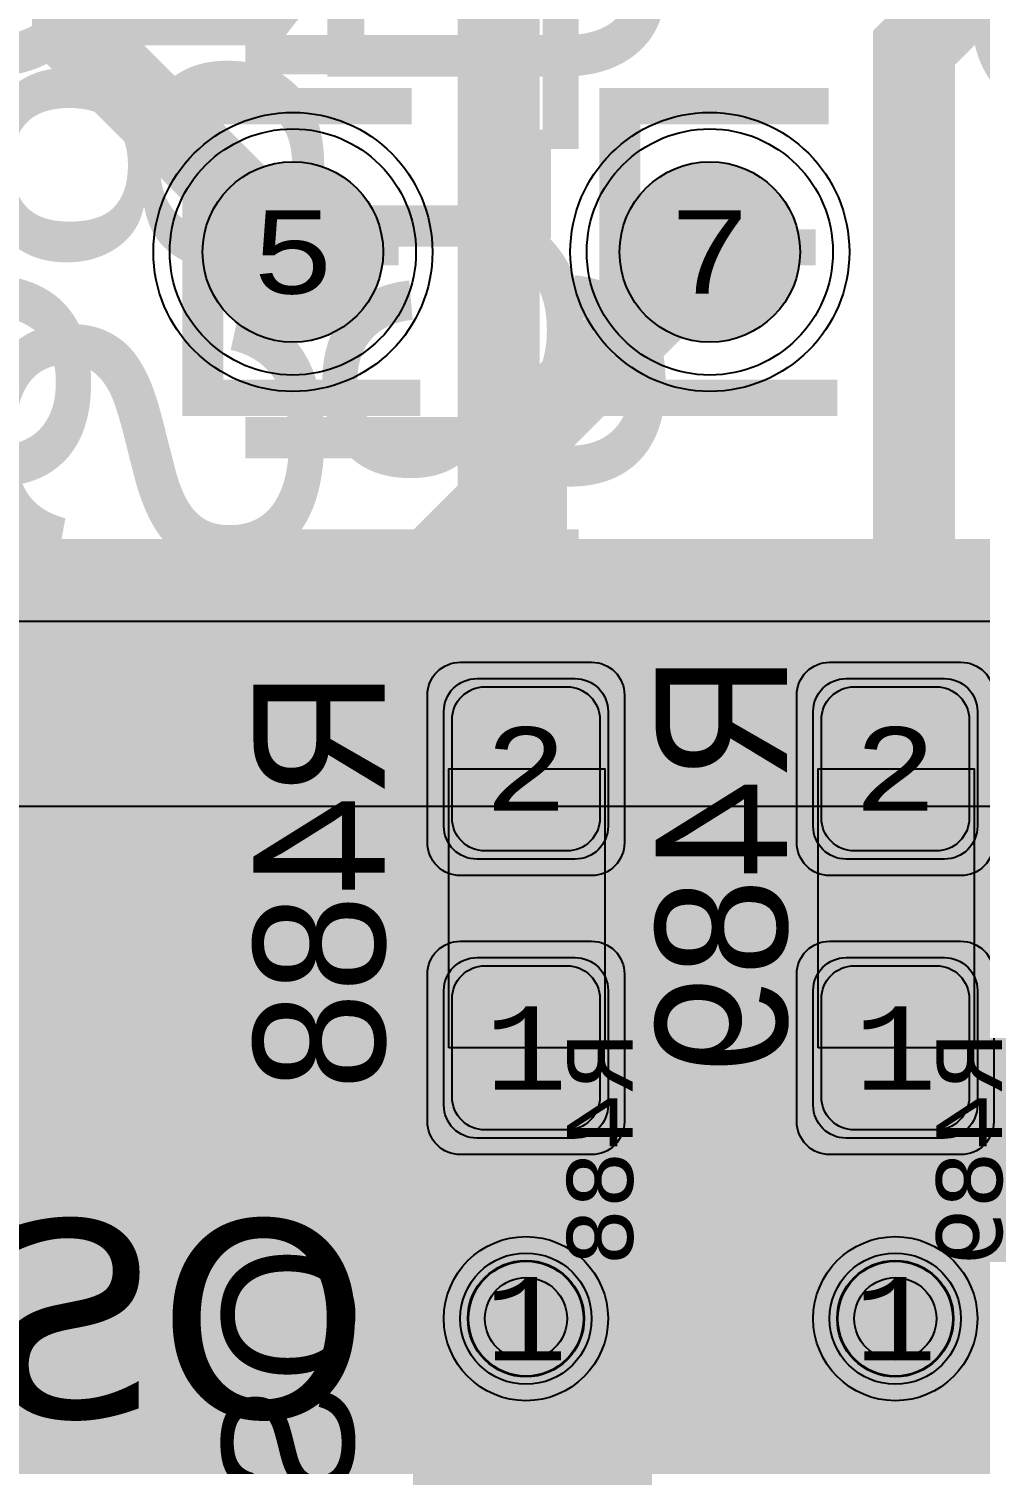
# Model space of a CAD drawing. Extents: x -28 to 199, y -61 to 255.
# Drawn here: x 51.97 to 57.77, y 179.61 to 188.36 of the extents above; entities that cross this region are included whole.
import ezdxf
from ezdxf.enums import TextEntityAlignment as Align

# ---------------------------------------------------------------- set-up
doc = ezdxf.new("R2010")
doc.units = 0
doc.header["$MEASUREMENT"] = 0
for name, color, linetype in [('ASSEMBLY_OUTLINES_BTM', 191, 'CONTINUOUS'), ('ASSEMBLY_OUTLINES_TOP', 102, 'CONTINUOUS'), ('ASSEMBLY_PART_NUMBERS_BTM', 191, 'CONTINUOUS'), ('ASSEMBLY_PART_NUMBERS_TOP', 102, 'CONTINUOUS'), ('ASSEMBLY_REF_DES_BTM', 191, 'CONTINUOUS'), ('DRILL_DRAWING', 21, 'CONTINUOUS'), ('GENERATED_SILKSCREEN_BTM', 255, 'CONTINUOUS'), ('GENERATED_SILKSCREEN_TOP', 140, 'CONTINUOUS'), ('PART_HOLES_LAYER_2', 30, 'CONTINUOUS'), ('PART_HOLES_LAYER_3', 30, 'CONTINUOUS'), ('PART_HOLES_LAYER_BOTTOM', 30, 'CONTINUOUS'), ('PART_HOLES_LAYER_TOP', 30, 'CONTINUOUS'), ('PART_PADS_LAYER_2', 230, 'CONTINUOUS'), ('PART_PADS_LAYER_3', 81, 'CONTINUOUS'), ('PART_PADS_LAYER_BOTTOM', 10, 'CONTINUOUS'), ('PART_PADS_LAYER_TOP', 150, 'CONTINUOUS'), ('PART_PADS_SMD_BTM', 10, 'CONTINUOUS'), ('PIN_NUMBERS_BTM', 8, 'CONTINUOUS'), ('PIN_NUMBERS_TOP', 8, 'CONTINUOUS'), ('PLACEMENT_OUTLINES_BTM', 222, 'CONTINUOUS'), ('PLACEMENT_OUTLINES_TOP', 130, 'CONTINUOUS'), ('PLANE_DATA_LAYER_BOTTOM', 10, 'CONTINUOUS'), ('PLANE_DATA_LAYER_TOP', 150, 'CONTINUOUS'), ('PLANE_SHAPES_LAYER_2', 230, 'CONTINUOUS'), ('PLANE_SHAPES_LAYER_3', 81, 'CONTINUOUS'), ('PLANE_SHAPES_LAYER_BOTTOM', 10, 'CONTINUOUS'), ('PLANE_SHAPES_LAYER_TOP', 150, 'CONTINUOUS'), ('SILKSCREEN_OUTLINES_BTM', 211, 'CONTINUOUS'), ('SILKSCREEN_OUTLINES_TOP', 150, 'CONTINUOUS'), ('SILKSCREEN_REF_DES_BTM', 211, 'CONTINUOUS'), ('SOLDERMASK_PADS_BTM', 12, 'CONTINUOUS'), ('SOLDERMASK_PADS_TOP', 180, 'CONTINUOUS'), ('SOLDERPASTE_PADS_BTM', 12, 'CONTINUOUS'), ('TRACES_LAYER_2', 230, 'CONTINUOUS'), ('TRACES_LAYER_BOTTOM', 10, 'CONTINUOUS'), ('TRACES_LAYER_TOP', 150, 'CONTINUOUS')]:
    doc.layers.add(name, color=color, linetype=linetype)
doc.styles.add('COURIER_NEW', font='COUR.TTF')
doc.styles.add('VERDANA', font='verdana.TTF')
doc.styles.add('VERIBEST_GERBER_0', font='txt')

msp = doc.modelspace()

# ---------------------------------------------------------------- hatches: boundary and pattern name
at = {"layer": 'ASSEMBLY_OUTLINES_BTM'}
h = msp.add_hatch(color=256, dxfattribs=at)
edge = h.paths.add_edge_path()
edge.add_arc((55, 180.5), 0.5, 0, 360)
h = msp.add_hatch(color=256, dxfattribs=at)
edge = h.paths.add_edge_path()
edge.add_arc((57.25, 180.5), 0.5, 0, 360)
at = {"layer": 'PART_HOLES_LAYER_2'}
h = msp.add_hatch(color=256, dxfattribs=at)
edge = h.paths.add_edge_path()
edge.add_arc((53.58, 187), 0.55, 0, 360)
h = msp.add_hatch(color=256, dxfattribs=at)
edge = h.paths.add_edge_path()
edge.add_arc((56.12, 187), 0.55, 0, 360)
h = msp.add_hatch(color=256, dxfattribs=at)
edge = h.paths.add_edge_path()
edge.add_arc((55, 180.5), 0.25, 0, 360)
h = msp.add_hatch(color=256, dxfattribs=at)
edge = h.paths.add_edge_path()
edge.add_arc((57.25, 180.5), 0.25, 0, 360)
at = {"layer": 'PART_HOLES_LAYER_3'}
h = msp.add_hatch(color=256, dxfattribs=at)
edge = h.paths.add_edge_path()
edge.add_arc((53.58, 187), 0.55, 0, 360)
h = msp.add_hatch(color=256, dxfattribs=at)
edge = h.paths.add_edge_path()
edge.add_arc((56.12, 187), 0.55, 0, 360)
h = msp.add_hatch(color=256, dxfattribs=at)
edge = h.paths.add_edge_path()
edge.add_arc((55, 180.5), 0.25, 0, 360)
h = msp.add_hatch(color=256, dxfattribs=at)
edge = h.paths.add_edge_path()
edge.add_arc((57.25, 180.5), 0.25, 0, 360)
at = {"layer": 'PART_HOLES_LAYER_BOTTOM'}
h = msp.add_hatch(color=256, dxfattribs=at)
edge = h.paths.add_edge_path()
edge.add_arc((53.58, 187), 0.55, 0, 360)
h = msp.add_hatch(color=256, dxfattribs=at)
edge = h.paths.add_edge_path()
edge.add_arc((56.12, 187), 0.55, 0, 360)
h = msp.add_hatch(color=256, dxfattribs=at)
edge = h.paths.add_edge_path()
edge.add_arc((55, 180.5), 0.25, 0, 360)
h = msp.add_hatch(color=256, dxfattribs=at)
edge = h.paths.add_edge_path()
edge.add_arc((57.25, 180.5), 0.25, 0, 360)
at = {"layer": 'PART_HOLES_LAYER_TOP'}
h = msp.add_hatch(color=256, dxfattribs=at)
edge = h.paths.add_edge_path()
edge.add_arc((53.58, 187), 0.55, 0, 360)
h = msp.add_hatch(color=256, dxfattribs=at)
edge = h.paths.add_edge_path()
edge.add_arc((56.12, 187), 0.55, 0, 360)
h = msp.add_hatch(color=256, dxfattribs=at)
edge = h.paths.add_edge_path()
edge.add_arc((55, 180.5), 0.25, 0, 360)
h = msp.add_hatch(color=256, dxfattribs=at)
edge = h.paths.add_edge_path()
edge.add_arc((57.25, 180.5), 0.25, 0, 360)
at = {"layer": 'PLANE_DATA_LAYER_BOTTOM'}
h = msp.add_hatch(color=256, dxfattribs=at)
h.paths.add_polyline_path([(65.75, 160.0762, -0.414213562373095), (65.6738, 160), (52.4762, 160, -0.414213562373095), (52.4, 160.0762), (52.4, 160.717153, 0.1989122151386167), (52.253553, 161.070706), (47.368451, 165.955808, -0.1989099556854013), (47.346133, 166.009689), (47.346133, 184.1738, -0.414213562373095), (47.422333, 184.25), (53.4238, 184.25, -0.414213562373095), (53.5, 184.1738), (53.5, 179.000008, 0.414213562373095), (53.500008, 179), (56.6738, 179, -0.414213562373095), (56.75, 178.9238), (56.75, 171.750008, 0.414213562373095), (56.750008, 171.75), (58.4238, 171.75, -0.414213562373095), (58.5, 171.6738), (58.5, 165.500008, 0.414213562373095), (58.500008, 165.5), (65.6738, 165.5, -0.414213562373095), (65.75, 165.4238)], flags=0)
h.paths.add_polyline_path([(47.5, 168.25, -0.9999999999999999), (49.5, 168.25, -0.9999999999999999)], flags=0)
h.paths.add_polyline_path([(47.5, 172.5, -0.9999999999999999), (49.5, 172.5, -0.9999999999999999)], flags=0)
h.paths.add_polyline_path([(47.5, 176.75, -0.9999999999999999), (49.5, 176.75, -0.9999999999999999)], flags=0)
h.paths.add_polyline_path([(47.5, 182, -0.9999999999999999), (49.5, 182, -0.9999999999999999)], flags=0)
at = {"layer": 'PLANE_DATA_LAYER_TOP'}
h = msp.add_hatch(color=256, dxfattribs=at)
h.paths.add_polyline_path([(53.295502, 184.673799, -0.1989099556853327), (53.273184, 184.619918), (46.885458, 178.232192, 0.1989122151386168), (46.739011, 177.878639), (46.739011, 168.792422, -0.1989099556853327), (46.716693, 168.738541), (45.542081, 167.563929, -0.1989133663345028), (45.488199, 167.541611), (44.5762, 167.541611, -0.414213562373095), (44.5, 167.617811), (44.5, 170.999992, 0.414213562373095), (44.499992, 171), (44.339198, 171, -0.414213562373095), (44.262998, 171.0762), (44.262998, 171.076201, -0.1989099556853327), (44.285316, 171.130082), (45.580051, 172.424817, 0.1989121882725156), (45.704531, 172.725337), (45.704531, 175.685196, 0.1989121882725156), (45.580051, 175.985716), (39.772318, 181.793449, -0.1989099556853327), (39.75, 181.84733), (39.75, 183.454177, -0.3173928165043385), (39.800684, 183.525978, 0.3173929101342582), (40.1, 183.95), (40.1, 184.6738, -0.414213562373095), (40.1762, 184.75), (40.749992, 184.75, 0.414213562373095), (40.75, 184.750008), (40.75, 194.1738, -0.414213562373095), (40.8262, 194.25), (46.1738, 194.25, -0.414213562373095), (46.25, 194.1738), (46.25, 190.788669, -0.1989099556853327), (46.227682, 190.734788), (44.946447, 189.453553, 0.1989122151386168), (44.8, 189.1), (44.8, 185.753893, -0.1385740107174842), (44.788731, 185.714013, 0.1385725087961723), (44.7, 185.4, 0.9999999999999999), (45.9, 185.4, 0.1385725087961723), (45.811269, 185.714013, -0.1385740107174966), (45.8, 185.753893), (45.8, 188.861331, -0.1989099556853499), (45.822318, 188.915212), (46.119918, 189.212812, -0.6681819935815162), (46.25, 189.158931), (46.25, 184.750008, 0.414213562373095), (46.250008, 184.75), (53.219302, 184.75, -0.414213562373095), (53.295502, 184.6738)], flags=0)
h.paths.add_polyline_path([(47.5, 182, -0.9999999999999999), (49.5, 182, -0.9999999999999999)], flags=0)
h = msp.add_hatch(color=256, dxfattribs=at)
h.paths.add_polyline_path([(86.463448, 185.473835, -0.1989099556854013), (86.44113, 185.419954), (76.797091, 175.775915, 0.1989122151386141), (76.650644, 175.422362), (76.650644, 172.0512, -0.414213562373095), (76.574444, 171.975), (76.559079, 171.975, -0.3496023543748377), (76.484808, 172.034161, 0.5130308321652396), (75.585987, 172.411269, -0.1385740107174437), (75.546107, 172.4), (75.273, 172.4, 0.1989122151386089), (74.919447, 172.253553), (74.867276, 172.201382, -0.1989133663344342), (74.813394, 172.179064), (73.0762, 172.179064, -0.414213562373095), (73, 172.255264), (73, 177.999992, 0.414213562373095), (72.999992, 178), (66.250008, 178, 0.414213562373095), (66.25, 177.999992), (66.25, 172.17423, -0.2644198350149006), (66.212766, 172.108747, 0.0622368132861753), (66.114895, 172.032618), (64.037581, 169.955303, 0.1989122151386089), (63.891134, 169.60175), (63.891134, 163.701765, -0.1989099556853327), (63.868816, 163.647884), (62.49325, 162.272318, -0.1989133663345028), (62.439368, 162.25), (50.8262, 162.25, -0.414213562373095), (50.75, 162.3262), (50.75, 162.9238, -0.414213562373095), (50.8262, 163), (51.65, 163, 0.414213562373095), (52.1, 163.45), (52.1, 164.55, 0.414213562373095), (51.65, 165), (50.8262, 165, -0.414213562373095), (50.75, 165.0762), (50.75, 165.249992, 0.414213562373095), (50.749992, 165.25), (45.592317, 165.25, -0.27336965403349), (45.52557, 165.289441, 0.4661354856309689), (44.623957, 165.467539, -0.6297856695914315), (44.5, 165.526916), (44.5, 166.465411, -0.414213562373095), (44.5762, 166.541611), (45.726869, 166.541611, 0.198912215138622), (46.080422, 166.688058), (47.408969, 168.016605, -0.5745546308790374), (47.536286, 167.983064, 3.3778190211340116), (47.863697, 169.021439, -0.6341075319548196), (47.739011, 169.080223), (47.739011, 171.669777, -0.6341075319548197), (47.863697, 171.728561, 2.1211046100404554), (47.863697, 173.271439, -0.6341075319548196), (47.739011, 173.330223), (47.739011, 175.919777, -0.6341075319548197), (47.863697, 175.978561, 2.1211046100404554), (47.863697, 177.521439, -0.6341075319548196), (47.739011, 177.580223), (47.739011, 177.63997, -0.1989099556853499), (47.761329, 177.693851), (54.79516, 184.727682, -0.1989133663344858), (54.849042, 184.75), (70.499992, 184.75, 0.414213562373095), (70.5, 184.750008), (70.5, 186.262529, -0.679246768798684), (70.631697, 186.314745, 2.5221309401857095), (70.631697, 187.685255, -0.679246768798684), (70.5, 187.737471), (70.5, 188.802529, -0.6792467687985848), (70.631697, 188.854745, 2.522130940185749), (70.631697, 190.225255, -0.679246768798684), (70.5, 190.277471), (70.5, 192.382365, -0.414213562373095), (70.5762, 192.458565), (75.378436, 192.458565, 0.1989122151386141), (75.731989, 192.605012), (77.354659, 194.227682, -0.198913366334503), (77.408541, 194.25), (80.573834, 194.25, -0.7996942034350105), (80.606523, 194.104968, 0.2895657790381564), (79.75, 192.75, 0.9999999999999999), (82.75, 192.75, 0.2895657790381564), (81.893477, 194.104968, -0.7996942034350105), (81.926166, 194.25), (84.073834, 194.25, -0.7996942034350105), (84.106523, 194.104968, 0.2895657790381564), (83.25, 192.75, 0.9999999999999999), (86.25, 192.75, 0.2895657790381564), (85.393477, 194.104968, -0.7996942034350105), (85.426166, 194.25), (86.203745, 194.25, -0.198913366334503), (86.257627, 194.227682), (86.44113, 194.044179, -0.1989099556854013), (86.463448, 193.990298)], flags=0)
h.paths.add_polyline_path([(54.4, 180.5, -0.9999999999999999), (55.6, 180.5, -0.9999999999999999)], flags=0)
h.paths.add_polyline_path([(57.774763, 179.999693, -0.6213993882361923), (57.717303, 180.123665, 3.4065579684257754), (57.101959, 179.91855, -0.6213955599504086), (57.130374, 179.784897, 5.713872496407954)], flags=0)
h.paths.add_polyline_path([(58.65, 180.5, -0.9999999999999999), (59.85, 180.5, -0.9999999999999999)], flags=0)
h.paths.add_polyline_path([(57.25, 175.5, -0.9999999999999999), (60.25, 175.5, -0.9999999999999999)], flags=0)
h.paths.add_polyline_path([(59, 168.5, -0.9999999999999999), (61, 168.5, -0.9999999999999999)], flags=0)
h.paths.add_polyline_path([(59.25, 179, -0.9999999999999999), (61.25, 179, -0.9999999999999999)], flags=0)
h.paths.add_polyline_path([(60, 173.5, -0.9999999999999999), (62, 173.5, -0.9999999999999999)], flags=0)
h.paths.add_polyline_path([(60.9, 167.5, -0.9999999999999999), (62.1, 167.5, -0.9999999999999999)], flags=0)
h.paths.add_polyline_path([(60.9, 171.5, -0.9999999999999999), (62.1, 171.5, -0.9999999999999999)], flags=0)
h.paths.add_polyline_path([(60.9, 180.5, -0.9999999999999999), (62.1, 180.5, -0.9999999999999999)], flags=0)
h.paths.add_polyline_path([(63.648041, 179.91855, 3.4065579684257754), (63.032697, 180.123665, -0.6213993882361925), (62.975237, 179.999693, 5.713872496407954), (63.619626, 179.784897, -0.6213955599504087)], flags=0)
h.paths.add_polyline_path([(74, 179.25, -0.9999999999999999), (76, 179.25, -0.9999999999999999)], flags=0)
h.paths.add_polyline_path([(76.5, 179.25, -0.9999999999999999), (78.5, 179.25, -0.9999999999999999)], flags=0)
h.paths.add_polyline_path([(78, 181, -0.9999999999999999), (81, 181, -0.9999999999999999)], flags=0)
h.paths.add_polyline_path([(80.25, 187, -0.9999999999999999), (83.25, 187, -0.9999999999999999)], flags=0)
at = {"layer": 'PLANE_SHAPES_LAYER_2'}
h = msp.add_hatch(color=256, dxfattribs=at)
h.paths.add_polyline_path([(169.5, 129.25), (149.5, 129.25), (142.25, 122), (142.25, 90.5), (147.5, 90.5), (147.5, 80), (154, 80), (154, 69.25), (131.75, 69.25), (131.75, 73.25), (121.25, 73.25), (121.25, 81), (110.5, 81), (110.5, 125.75), (106.5, 125.75), (106.5, 128.75), (93.5, 128.75), (93.5, 120.25), (91.75, 120.25), (91.75, 121.5), (80, 121.5), (80, 118.25), (73.25, 118.25), (73.25, 124.5), (67.5, 124.5), (67.5, 128), (57.75, 128), (57.75, 120.25), (55.25, 120.25), (55.25, 121.5), (47.5, 121.5), (47.5, 119), (35, 119), (35, 134.75), (32.75, 134.75), (32.75, 159.75), (29.25, 159.75), (29.25, 175.25), (22.5, 175.25), (22.5, 195.25), (17.25, 195.25), (17.25, 198), (22.5, 198), (22.5, 216.5), (40.25, 216.5), (40.25, 235.5), (54.5, 235.5), (54.5, 254), (87.25, 254), (87.25, 236.25), (86.25, 236.25), (86.25, 228.75), (81, 228.75), (81, 218.75), (95.25, 218.75), (95.25, 194.5), (87, 194.5), (87, 172), (131.1, 172), (131.1, 208.75), (115.5, 208.75), (115.5, 213.75), (106.75, 213.75), (106.75, 218.75), (110.25, 222.25), (110.25, 226.25), (142.5, 226.25), (142.5, 221.5), (160.5, 221.5), (160.5, 240.75), (169.5, 240.75)])
h.paths.add_polyline_path([(35.5, 149.5), (41.75, 149.5), (41.75, 152), (39.25, 152), (39.25, 154), (37.75, 154), (37.75, 152), (35.5, 152)], flags=16)
h.paths.add_polyline_path([(37.5, 125.75), (37.5, 128.75), (42.75, 128.75), (42.75, 125.75)], flags=16)
h.paths.add_polyline_path([(52, 127.75), (52, 130.75), (54.25, 130.75), (54.25, 127.75)], flags=16)
h.paths.add_polyline_path([(50.75, 219.5), (50.75, 226.5), (71.75, 226.5), (71.75, 219.5)], flags=16)
h.paths.add_polyline_path([(66.5, 150.75), (66.5, 177.5), (72.25, 177.5), (72.25, 150.75)], flags=16)
h.paths.add_polyline_path([(47.25, 185.25), (73, 185.25), (73, 188.25), (70.25, 188.25), (70.25, 191), (47.25, 191)], flags=16)
h.paths.add_polyline_path([(84.5, 208), (84.5, 212.75), (85, 212.75), (85, 208)], flags=16)
h.paths.add_polyline_path([(61.5, 137.25), (87.75, 137.25), (87.75, 140.5), (84.75, 140.5), (84.75, 143), (61.5, 143)], flags=16)
h.paths.add_polyline_path([(88.75, 127), (88.75, 130), (91, 130), (91, 127)], flags=16)
h.paths.add_polyline_path([(85.5, 130.25), (85.5, 132.5), (91, 132.5), (91, 130.25)], flags=16)
h.paths.add_polyline_path([(108.75, 142.25), (135.75, 142.25), (135.75, 145.75), (132.25, 145.75), (132.25, 149), (108.75, 149)], flags=16)
h.paths.add_polyline_path([(114.25, 126.75), (140.75, 126.75), (140.75, 129.75), (137.25, 129.75), (137.25, 133), (114.25, 133)], flags=16)
h.paths.add_polyline_path([(155.25, 180.25), (166.25, 180.25), (166.25, 186.25), (152.25, 186.25), (152.25, 183), (155.25, 183)], flags=16)
at = {"layer": 'PLANE_SHAPES_LAYER_3'}
h = msp.add_hatch(color=256, dxfattribs=at)
h.paths.add_polyline_path([(169.5, 129.25), (149.5, 129.25), (142.25, 122), (142.25, 90.5), (147.5, 90.5), (147.5, 80), (154, 80), (154, 69.25), (131.75, 69.25), (131.75, 73.25), (121.25, 73.25), (121.25, 81), (110.5, 81), (110.5, 125.75), (106.5, 125.75), (106.5, 128.75), (93.5, 128.75), (93.5, 120.25), (91.75, 120.25), (91.75, 121.5), (80, 121.5), (80, 118.25), (73.25, 118.25), (73.25, 124.5), (67.5, 124.5), (67.5, 127.75), (58.25, 127.75), (58.25, 130.25), (88.75, 130.25), (88.75, 127), (91, 127), (91, 132.5), (55, 132.5), (55, 131.25), (52, 131.25), (52, 127.75), (55, 127.75), (55, 127.25), (57.75, 127.25), (57.75, 120.25), (55.25, 120.25), (55.25, 121.5), (47.5, 121.5), (47.5, 119), (35, 119), (35, 134.75), (32.75, 134.75), (32.75, 159.75), (29.25, 159.75), (29.25, 175.25), (22.5, 175.25), (22.5, 195.25), (17.25, 195.25), (17.25, 198), (22.5, 198), (22.5, 216.5), (40.25, 216.5), (40.25, 235.5), (54.5, 235.5), (54.5, 254), (87.25, 254), (87.25, 236.25), (86.25, 236.25), (86.25, 228.75), (81, 228.75), (81, 218.75), (95.25, 218.75), (95.25, 194.5), (87, 194.5), (87, 172), (131.1, 172), (131.1, 208.75), (115.5, 208.75), (115.5, 213.75), (106.75, 213.75), (106.75, 218.75), (110.25, 222.25), (110.25, 226.25), (142.5, 226.25), (142.5, 221.5), (160.5, 221.5), (160.5, 240.75), (169.5, 240.75)])
h.paths.add_polyline_path([(35.5, 149.5), (41.75, 149.5), (41.75, 152), (39.25, 152), (39.25, 154), (37.75, 154), (37.75, 152), (35.5, 152)], flags=16)
h.paths.add_polyline_path([(37.5, 125.75), (37.5, 128.75), (42.75, 128.75), (42.75, 125.75)], flags=16)
h.paths.add_polyline_path([(50.75, 219.5), (50.75, 226.5), (71.75, 226.5), (71.75, 219.5)], flags=16)
h.paths.add_polyline_path([(66.5, 150.75), (66.5, 177.5), (72.25, 177.5), (72.25, 150.75)], flags=16)
h.paths.add_polyline_path([(47.25, 185.25), (73, 185.25), (73, 188.25), (70.25, 188.25), (70.25, 191), (47.25, 191)], flags=16)
h.paths.add_polyline_path([(84.5, 208), (84.5, 212.75), (85, 212.75), (85, 208)], flags=16)
h.paths.add_polyline_path([(61.5, 137.25), (87.75, 137.25), (87.75, 140.5), (84.75, 140.5), (84.75, 143), (61.5, 143)], flags=16)
h.paths.add_polyline_path([(108.75, 142.25), (135.75, 142.25), (135.75, 145.75), (132.25, 145.75), (132.25, 149), (108.75, 149)], flags=16)
h.paths.add_polyline_path([(114.25, 126.75), (140.75, 126.75), (140.75, 129.75), (137.25, 129.75), (137.25, 133), (114.25, 133)], flags=16)
h.paths.add_polyline_path([(155.25, 180.25), (166.25, 180.25), (166.25, 186.25), (152.25, 186.25), (152.25, 183), (155.25, 183)], flags=16)
at = {"layer": 'PLANE_SHAPES_LAYER_TOP'}
msp.add_hatch(color=256, dxfattribs=at).paths.add_polyline_path([(70.5, 178), (66.25, 178), (66.25, 171), (39.75, 171), (39.75, 184.75), (70.5, 184.75)], flags=0)

# ---------------------------------------------------------------- linework, layer by layer
at = {"layer": 'ASSEMBLY_OUTLINES_BTM'}
for points in [[(54.53, 182.15), (54.53, 183.85), (55.48, 183.85), (55.48, 182.15)], [(56.78, 182.15), (56.78, 183.85), (57.73, 183.85), (57.73, 182.15)]]:
    msp.add_lwpolyline(points, close=True, dxfattribs=at)
for centre in [(55, 180.5), (57.25, 180.5)]:
    msp.add_circle(centre, 0.5, dxfattribs=at)
at = {"layer": 'ASSEMBLY_OUTLINES_TOP', "const_width": 0.2}
msp.add_lwpolyline([(43.33, 183.62), (43.33, 192.92), (76.53, 192.92), (76.53, 183.62)], close=True, dxfattribs=at)
at = {"layer": 'GENERATED_SILKSCREEN_BTM', "const_width": 0.15}
for points in [[(56.0908, 183.8752), (56.0892, 183.8728), (56.0852, 183.872), (56.0812, 183.8696), (56.0772, 183.8696), (55.9124, 183.8696), (55.9084, 183.8696), (55.906, 183.872), (55.9036, 183.872), (55.9028, 183.8728), (55.902, 183.8736), (55.8996, 183.8752), (55.79, 184.0112), (55.7884, 184.0152), (55.7876, 184.0176), (55.7868, 184.0216), (55.7868, 184.4248), (55.7884, 184.432), (55.7924, 184.436), (55.7972, 184.4408), (55.8028, 184.4424), (56.5708, 184.4424), (56.5772, 184.4408), (56.5812, 184.4368), (56.5836, 184.432), (56.5844, 184.4264), (56.5836, 184.42), (56.5812, 184.4144), (56.5772, 184.4104), (56.5708, 184.4088), (56.2028, 184.4088), (56.2028, 184.0328), (56.5756, 183.9016), (56.5812, 183.8984), (56.5844, 183.8928), (56.5852, 183.8864), (56.5836, 183.8816), (56.5812, 183.8768), (56.5764, 183.8728), (56.5716, 183.8704), (56.5652, 183.872), (56.1924, 184.0032), (56.0908, 183.8752)], [(53.6408, 183.7756), (53.6392, 183.7732), (53.6352, 183.7724), (53.6312, 183.77), (53.6272, 183.77), (53.4624, 183.77), (53.4584, 183.77), (53.456, 183.7724), (53.4536, 183.7724), (53.4528, 183.7732), (53.452, 183.774), (53.4496, 183.7756), (53.34, 183.9116), (53.3384, 183.9156), (53.3376, 183.918), (53.3368, 183.922), (53.3368, 184.3252), (53.3384, 184.3324), (53.3424, 184.3364), (53.3472, 184.3412), (53.3528, 184.3428), (54.1208, 184.3428), (54.1272, 184.3412), (54.1312, 184.3372), (54.1336, 184.3324), (54.1344, 184.3268), (54.1336, 184.3204), (54.1312, 184.3148), (54.1272, 184.3108), (54.1208, 184.3092), (53.7528, 184.3092), (53.7528, 183.9332), (54.1256, 183.802), (54.1312, 183.7988), (54.1344, 183.7932), (54.1352, 183.7868), (54.1336, 183.782), (54.1312, 183.7772), (54.1264, 183.7732), (54.1216, 183.7708), (54.1152, 183.7724), (53.7424, 183.9036), (53.6408, 183.7756)], [(55.8196, 184.4088), (55.8196, 184.0256), (55.9204, 183.9016), (56.0692, 183.9016), (56.1708, 184.0256), (56.1708, 184.4088), (55.8196, 184.4088)], [(53.3696, 184.3092), (53.3696, 183.926), (53.4704, 183.802), (53.6192, 183.802), (53.7208, 183.926), (53.7208, 184.3092), (53.3696, 184.3092)], [(56.2956, 183.6304), (55.866, 183.2), (56.2956, 183.2), (56.2956, 183.6304)], [(56.5708, 183.2), (56.5772, 183.1992), (56.5812, 183.1952), (56.5836, 183.1896), (56.5844, 183.184), (56.5836, 183.1784), (56.5812, 183.1736), (56.5772, 183.1696), (56.5708, 183.168), (56.3284, 183.168), (56.3284, 183.1304), (56.3268, 183.1248), (56.3236, 183.12), (56.318, 183.1176), (56.3124, 183.1168), (56.306, 183.1176), (56.3004, 183.12), (56.2964, 183.1248), (56.2956, 183.1304), (56.2956, 183.168), (55.8252, 183.168), (55.8212, 183.1688), (55.818, 183.1704), (55.8148, 183.1744), (55.8124, 183.1784), (55.8108, 183.1832), (55.81, 183.188), (55.8108, 183.192), (55.814, 183.196), (56.2996, 183.6816), (56.3044, 183.6848), (56.3092, 183.6864), (56.314, 183.6856), (56.3196, 183.6824), (56.3236, 183.6808), (56.326, 183.6776), (56.3276, 183.6744), (56.3284, 183.6704), (56.3284, 183.2), (56.5708, 183.2)], [(54.1208, 183.1004), (54.1272, 183.0996), (54.1312, 183.0956), (54.1336, 183.09), (54.1344, 183.0844), (54.1336, 183.0788), (54.1312, 183.074), (54.1272, 183.07), (54.1208, 183.0684), (53.8784, 183.0684), (53.8784, 183.0308), (53.8768, 183.0252), (53.8736, 183.0204), (53.868, 183.018), (53.8624, 183.0172), (53.856, 183.018), (53.8504, 183.0204), (53.8464, 183.0252), (53.8456, 183.0308), (53.8456, 183.0684), (53.3752, 183.0684), (53.3712, 183.0692), (53.368, 183.0708), (53.3648, 183.0748), (53.3624, 183.0788), (53.3608, 183.0836), (53.36, 183.0884), (53.3608, 183.0924), (53.364, 183.0964), (53.8496, 183.582), (53.8544, 183.5852), (53.8592, 183.5868), (53.864, 183.586), (53.8696, 183.5828), (53.8736, 183.5812), (53.876, 183.578), (53.8776, 183.5748), (53.8784, 183.5708), (53.8784, 183.1004), (54.1208, 183.1004)], [(53.8456, 183.5308), (53.416, 183.1004), (53.8456, 183.1004), (53.8456, 183.5308)], [(56.082, 182.3928), (56.1588, 182.4184), (56.2356, 182.3928), (56.238, 182.3928), (56.2412, 182.392), (56.4884, 182.392), (56.4908, 182.392), (56.4932, 182.3928), (56.4964, 182.3936), (56.4996, 182.3968), (56.582, 182.4768), (56.5852, 182.48), (56.586, 182.4848), (56.5868, 182.488), (56.5868, 182.7816), (56.5868, 182.784), (56.586, 182.7864), (56.5852, 182.7896), (56.582, 182.7928), (56.4996, 182.8728), (56.4964, 182.876), (56.4932, 182.8776), (56.4884, 182.8776), (56.2412, 182.8776), (56.238, 182.8776), (56.2364, 182.8776), (56.2356, 182.8768), (56.1588, 182.8512), (56.082, 182.8768), (56.0812, 182.8776), (56.0764, 182.8776), (55.8844, 182.8776), (55.8812, 182.8776), (55.8772, 182.876), (55.8732, 182.8728), (55.7908, 182.7928), (55.7884, 182.7896), (55.7876, 182.7864), (55.7868, 182.784), (55.7868, 182.7816), (55.7868, 182.488), (55.7876, 182.4848), (55.7884, 182.48), (55.7908, 182.4768), (55.8732, 182.3968), (55.878, 182.3936), (55.8812, 182.3928), (55.8844, 182.392), (56.0764, 182.392), (56.0796, 182.392), (56.0812, 182.3928), (56.082, 182.3928)], [(55.8932, 182.8456), (56.0748, 182.8456), (56.1436, 182.824), (56.1436, 182.4472), (56.0748, 182.424), (55.8932, 182.424), (55.8196, 182.4944), (55.8196, 182.7736), (55.8932, 182.8456)], [(56.2444, 182.8456), (56.4812, 182.8456), (56.554, 182.7736), (56.554, 182.4944), (56.4812, 182.424), (56.2444, 182.424), (56.1756, 182.4472), (56.1756, 182.824), (56.2444, 182.8456)], [(53.632, 182.2932), (53.7088, 182.3188), (53.7856, 182.2932), (53.788, 182.2932), (53.7912, 182.2924), (54.0384, 182.2924), (54.0408, 182.2924), (54.0432, 182.2932), (54.0464, 182.294), (54.0496, 182.2972), (54.132, 182.3772), (54.1352, 182.3804), (54.136, 182.3852), (54.1368, 182.3884), (54.1368, 182.682), (54.1368, 182.6844), (54.136, 182.6868), (54.1352, 182.69), (54.132, 182.6932), (54.0496, 182.7732), (54.0464, 182.7764), (54.0432, 182.778), (54.0384, 182.778), (53.7912, 182.778), (53.788, 182.778), (53.7864, 182.778), (53.7856, 182.7772), (53.7088, 182.7516), (53.632, 182.7772), (53.6312, 182.778), (53.6264, 182.778), (53.4344, 182.778), (53.4312, 182.778), (53.4272, 182.7764), (53.4232, 182.7732), (53.3408, 182.6932), (53.3384, 182.69), (53.3376, 182.6868), (53.3368, 182.6844), (53.3368, 182.682), (53.3368, 182.3884), (53.3376, 182.3852), (53.3384, 182.3804), (53.3408, 182.3772), (53.4232, 182.2972), (53.428, 182.294), (53.4312, 182.2932), (53.4344, 182.2924), (53.6264, 182.2924), (53.6296, 182.2924), (53.6312, 182.2932), (53.632, 182.2932)], [(53.4432, 182.746), (53.6248, 182.746), (53.6936, 182.7244), (53.6936, 182.3476), (53.6248, 182.3244), (53.4432, 182.3244), (53.3696, 182.3948), (53.3696, 182.674), (53.4432, 182.746)], [(53.7944, 182.746), (54.0312, 182.746), (54.104, 182.674), (54.104, 182.3948), (54.0312, 182.3244), (53.7944, 182.3244), (53.7256, 182.3476), (53.7256, 182.7244), (53.7944, 182.746)], [(56.5836, 182.0392), (56.474, 182.1736), (56.47, 182.1776), (56.4652, 182.1784), (56.4596, 182.1776), (56.454, 182.1744), (56.45, 182.1712), (56.4468, 182.1656), (56.446, 182.1608), (56.4476, 182.1552), (56.554, 182.0248), (56.554, 181.7664), (56.4532, 181.6416), (56.166, 181.6416), (56.254, 181.7504), (56.2556, 181.7536), (56.2564, 181.7544), (56.2572, 181.7568), (56.2572, 181.76), (56.2572, 182.0296), (56.2572, 182.0328), (56.2556, 182.0376), (56.254, 182.0392), (56.1452, 182.1736), (56.1444, 182.1752), (56.1428, 182.1768), (56.1404, 182.1784), (56.1348, 182.18), (56.1316, 182.1808), (55.9124, 182.1808), (55.9084, 182.18), (55.9052, 182.1784), (55.9028, 182.1768), (55.902, 182.1752), (55.8996, 182.1736), (55.79, 182.0392), (55.7892, 182.036), (55.7884, 182.0336), (55.7876, 182.0328), (55.7868, 182.0296), (55.7868, 181.76), (55.7876, 181.7568), (55.7876, 181.756), (55.7884, 181.7552), (55.7892, 181.7528), (55.79, 181.7496), (55.8996, 181.6152), (55.9036, 181.6128), (55.9068, 181.612), (55.9092, 181.6104), (55.9124, 181.6096), (56.4612, 181.6096), (56.4636, 181.6104), (56.4692, 181.612), (56.4708, 181.6128), (56.474, 181.6152), (56.5836, 181.7496), (56.5852, 181.7536), (56.586, 181.7544), (56.586, 181.756), (56.5868, 181.7576), (56.5868, 181.7584), (56.5868, 181.76), (56.5868, 182.0296), (56.586, 182.0328), (56.5852, 182.036), (56.5836, 182.0392)], [(55.9204, 182.148), (56.1236, 182.148), (56.2252, 182.0248), (56.2252, 181.7664), (56.1236, 181.6416), (55.9204, 181.6416), (55.8196, 181.7664), (55.8196, 182.0248), (55.9204, 182.148)], [(53.632, 181.5444), (53.7088, 181.57), (53.7856, 181.5444), (53.788, 181.5444), (53.7912, 181.5436), (54.0384, 181.5436), (54.0408, 181.5436), (54.0432, 181.5444), (54.0464, 181.5452), (54.0496, 181.5484), (54.132, 181.6284), (54.1352, 181.6316), (54.136, 181.6364), (54.1368, 181.6396), (54.1368, 181.9332), (54.1368, 181.9356), (54.136, 181.938), (54.1352, 181.9412), (54.132, 181.9444), (54.0496, 182.0244), (54.0464, 182.0276), (54.0432, 182.0292), (54.0384, 182.0292), (53.7912, 182.0292), (53.788, 182.0292), (53.7864, 182.0292), (53.7856, 182.0284), (53.7088, 182.0028), (53.632, 182.0284), (53.6312, 182.0292), (53.6264, 182.0292), (53.4344, 182.0292), (53.4312, 182.0292), (53.4272, 182.0276), (53.4232, 182.0244), (53.3408, 181.9444), (53.3384, 181.9412), (53.3376, 181.938), (53.3368, 181.9356), (53.3368, 181.9332), (53.3368, 181.6396), (53.3376, 181.6364), (53.3384, 181.6316), (53.3408, 181.6284), (53.4232, 181.5484), (53.428, 181.5452), (53.4312, 181.5444), (53.4344, 181.5436), (53.6264, 181.5436), (53.6296, 181.5436), (53.6312, 181.5444), (53.632, 181.5444)], [(53.4432, 181.9972), (53.6248, 181.9972), (53.6936, 181.9756), (53.6936, 181.5988), (53.6248, 181.5756), (53.4432, 181.5756), (53.3696, 181.646), (53.3696, 181.9252), (53.4432, 181.9972)], [(53.7944, 181.9972), (54.0312, 181.9972), (54.104, 181.9252), (54.104, 181.646), (54.0312, 181.5756), (53.7944, 181.5756), (53.7256, 181.5988), (53.7256, 181.9756), (53.7944, 181.9972)], [(53.2724, 180.2604), (53.8212, 180.2604), (53.8252, 180.2612), (53.8284, 180.2628), (53.8316, 180.2636), (53.834, 180.266), (53.9436, 180.4004), (53.9452, 180.4044), (53.946, 180.4052), (53.946, 180.4068), (53.9468, 180.4084), (53.9468, 180.4092), (53.9468, 180.4108), (53.9468, 180.6804), (53.946, 180.6836), (53.9452, 180.6868), (53.9436, 180.69), (53.834, 180.8244), (53.8316, 180.8276), (53.8284, 180.8292), (53.8252, 180.8308), (53.8212, 180.8316), (53.2724, 180.8316), (53.2684, 180.8308), (53.2652, 180.8292), (53.2636, 180.8276), (53.262, 180.826), (53.2596, 180.8244), (53.15, 180.69), (53.1492, 180.6868), (53.1484, 180.6844), (53.1476, 180.6836), (53.1468, 180.6804), (53.1468, 180.4108), (53.1476, 180.4076), (53.1476, 180.4068), (53.1484, 180.406), (53.1492, 180.4036), (53.15, 180.4004), (53.2596, 180.266), (53.262, 180.2652), (53.2628, 180.2636), (53.2636, 180.2628), (53.2652, 180.2628), (53.2684, 180.2612), (53.2724, 180.2604)], [(53.2804, 180.7988), (53.8132, 180.7988), (53.914, 180.6756), (53.914, 180.4172), (53.8132, 180.2924), (53.2804, 180.2924), (53.1796, 180.4172), (53.1796, 180.6756), (53.2804, 180.7988)], [(53.6644, 179.5364), (53.5628, 179.6604), (53.5628, 179.9244), (53.5628, 179.9276), (53.562, 179.9316), (53.5604, 179.934), (53.4508, 180.0684), (53.45, 180.07), (53.4484, 180.0716), (53.446, 180.0732), (53.4404, 180.0748), (53.4372, 180.0756), (53.2724, 180.0756), (53.2684, 180.0748), (53.2652, 180.0732), (53.2636, 180.0716), (53.262, 180.07), (53.2596, 180.0684), (53.15, 179.934), (53.1492, 179.9308), (53.1484, 179.9284), (53.1476, 179.9276), (53.1468, 179.9244), (53.1468, 179.6548), (53.1476, 179.6516), (53.1484, 179.65), (53.1492, 179.6476), (53.15, 179.6452), (53.2324, 179.5444), (53.2364, 179.5404), (53.2412, 179.5388), (53.2468, 179.5396), (53.2524, 179.542), (53.2564, 179.546), (53.2596, 179.5516), (53.2604, 179.558), (53.2588, 179.5636), (53.1796, 179.6596), (53.1796, 179.9196), (53.2804, 180.0428), (53.4292, 180.0428), (53.5308, 179.9196), (53.5308, 179.6548), (53.5316, 179.6516), (53.5324, 179.6484), (53.5332, 179.6452)], [(53.834, 179.51), (53.9436, 179.6444), (53.9452, 179.6484), (53.946, 179.6492), (53.946, 179.6508), (53.9468, 179.6524), (53.9468, 179.6532), (53.9468, 179.6548), (53.9468, 179.9244), (53.946, 179.9276), (53.9452, 179.9308), (53.9436, 179.934), (53.834, 180.0684), (53.83, 180.0724), (53.8252, 180.0732), (53.8196, 180.0724), (53.814, 180.0692), (53.81, 180.066), (53.8068, 180.0604), (53.806, 180.0556), (53.8076, 180.05), (53.914, 179.9196), (53.914, 179.6612), (53.8132, 179.5364)], [(53.5332, 179.6452), (53.6428, 179.51)]]:
    msp.add_lwpolyline(points, dxfattribs=at)
for points in [[(54.530005, 182.716164, 1.1642e-05), (54.529995, 182.716156), (54.529995, 183.283844, 1.1642e-05), (54.530005, 183.283836), (54.530005, 182.716164)], [(55.480005, 182.707902, 1.22306e-05), (55.479995, 182.707911), (55.479995, 183.292089, 1.22306e-05), (55.480005, 183.292098), (55.480005, 182.707902)], [(56.780005, 182.716164, 1.1642e-05), (56.779995, 182.716156), (56.779995, 183.283844, 1.1642e-05), (56.780005, 183.283836), (56.780005, 182.716164)], [(57.730005, 182.707902, 1.22306e-05), (57.729995, 182.707911), (57.729995, 183.292089, 1.22306e-05), (57.730005, 183.292098), (57.730005, 182.707902)]]:
    msp.add_lwpolyline(points, format="xyb", dxfattribs=at)
for points in [[(54.5, 180.5, -1), (55.5, 180.5, -1)], [(56.75, 180.5, -1), (57.75, 180.5, -1)]]:
    msp.add_lwpolyline(points, format="xyb", close=True, dxfattribs=at)
at = {"layer": 'GENERATED_SILKSCREEN_TOP', "const_width": 0.15}
msp.add_lwpolyline([(43.33, 183.62), (43.33, 192.92), (76.53, 192.92), (76.53, 183.62)], close=True, dxfattribs=at)
at = {"layer": 'PART_HOLES_LAYER_2'}
for centre, radius in [((53.58, 187), 0.55), ((56.12, 187), 0.55), ((55, 180.5), 0.25), ((57.25, 180.5), 0.25)]:
    msp.add_circle(centre, radius, dxfattribs=at)
at = {"layer": 'PART_HOLES_LAYER_3'}
for centre, radius in [((53.58, 187), 0.55), ((56.12, 187), 0.55), ((55, 180.5), 0.25), ((57.25, 180.5), 0.25)]:
    msp.add_circle(centre, radius, dxfattribs=at)
at = {"layer": 'PART_HOLES_LAYER_BOTTOM'}
for centre, radius in [((53.58, 187), 0.55), ((56.12, 187), 0.55), ((55, 180.5), 0.25), ((57.25, 180.5), 0.25)]:
    msp.add_circle(centre, radius, dxfattribs=at)
at = {"layer": 'PART_HOLES_LAYER_TOP'}
for centre, radius in [((53.58, 187), 0.55), ((56.12, 187), 0.55), ((55, 180.5), 0.25), ((57.25, 180.5), 0.25)]:
    msp.add_circle(centre, radius, dxfattribs=at)
at = {"layer": 'PART_PADS_LAYER_2'}
for centre, radius in [((53.58, 187), 0.75), ((56.12, 187), 0.75), ((55, 180.5), 0.35), ((57.25, 180.5), 0.35)]:
    msp.add_circle(centre, radius, dxfattribs=at)
at = {"layer": 'PART_PADS_LAYER_3'}
for centre, radius in [((53.58, 187), 0.75), ((56.12, 187), 0.75), ((55, 180.5), 0.35), ((57.25, 180.5), 0.35)]:
    msp.add_circle(centre, radius, dxfattribs=at)
at = {"layer": 'PART_PADS_LAYER_BOTTOM'}
for centre, radius in [((53.58, 187), 0.75), ((56.12, 187), 0.75), ((55, 180.5), 0.35), ((57.25, 180.5), 0.35)]:
    msp.add_circle(centre, radius, dxfattribs=at)
at = {"layer": 'PART_PADS_LAYER_TOP'}
for centre, radius in [((53.58, 187), 0.75), ((56.12, 187), 0.75), ((55, 180.5), 0.35), ((57.25, 180.5), 0.35)]:
    msp.add_circle(centre, radius, dxfattribs=at)
at = {"layer": 'PART_PADS_SMD_BTM'}
for points in [[(54.7, 183.3, -0.4142135624), (54.5, 183.5), (54.5, 184.2, -0.4142135624), (54.7, 184.4), (55.3, 184.4, -0.4142135624), (55.5, 184.2), (55.5, 183.5, -0.4142135624), (55.3, 183.3)], [(56.95, 183.3, -0.4142135624), (56.75, 183.5), (56.75, 184.2, -0.4142135624), (56.95, 184.4), (57.55, 184.4, -0.4142135624), (57.75, 184.2), (57.75, 183.5, -0.4142135624), (57.55, 183.3)], [(54.7, 181.6, -0.4142135624), (54.5, 181.8), (54.5, 182.5, -0.4142135624), (54.7, 182.7), (55.3, 182.7, -0.4142135624), (55.5, 182.5), (55.5, 181.8, -0.4142135624), (55.3, 181.6)], [(56.95, 181.6, -0.4142135624), (56.75, 181.8), (56.75, 182.5, -0.4142135624), (56.95, 182.7), (57.55, 182.7, -0.4142135624), (57.75, 182.5), (57.75, 181.8, -0.4142135624), (57.55, 181.6)]]:
    msp.add_lwpolyline(points, format="xyb", close=True, dxfattribs=at)
at = {"layer": 'PLACEMENT_OUTLINES_BTM'}
for points in [[(54.53, 182.15), (54.53, 183.85), (55.48, 183.85), (55.48, 182.15)], [(56.78, 182.15), (56.78, 183.85), (57.73, 183.85), (57.73, 182.15)]]:
    msp.add_lwpolyline(points, close=True, dxfattribs=at)
for centre in [(55, 180.5), (57.25, 180.5)]:
    msp.add_circle(centre, 0.355, dxfattribs=at)
at = {"layer": 'PLACEMENT_OUTLINES_TOP'}
msp.add_lwpolyline([(43.33, 183.62), (43.33, 192.92), (76.53, 192.92), (76.53, 183.62)], close=True, dxfattribs=at)
at = {"layer": 'PLANE_SHAPES_LAYER_BOTTOM'}
msp.add_solid([(47.25, 171.75), (53.5, 171.75), (47.25, 184.25), (53.5, 184.25)], dxfattribs=at)
at = {"layer": 'PLANE_SHAPES_LAYER_TOP'}
msp.add_lwpolyline([(70.5, 178), (66.25, 178), (66.25, 171), (39.75, 171), (39.75, 184.75), (70.5, 184.75)], close=True, dxfattribs=at)
at = {"layer": 'SILKSCREEN_OUTLINES_BTM'}
for points in [[(54.53, 182.15), (54.53, 183.85), (55.48, 183.85), (55.48, 182.15)], [(56.78, 182.15), (56.78, 183.85), (57.73, 183.85), (57.73, 182.15)]]:
    msp.add_lwpolyline(points, close=True, dxfattribs=at)
for centre in [(55, 180.5), (57.25, 180.5)]:
    msp.add_circle(centre, 0.5, dxfattribs=at)
at = {"layer": 'SILKSCREEN_OUTLINES_TOP'}
msp.add_lwpolyline([(43.33, 183.62), (43.33, 192.92), (76.53, 192.92), (76.53, 183.62)], close=True, dxfattribs=at)
at = {"layer": 'SOLDERMASK_PADS_BTM'}
for points in [[(54.6, 183.2, -0.4142135624), (54.4, 183.4), (54.4, 184.3, -0.4142135624), (54.6, 184.5), (55.4, 184.5, -0.4142135624), (55.6, 184.3), (55.6, 183.4, -0.4142135624), (55.4, 183.2)], [(56.85, 183.2, -0.4142135624), (56.65, 183.4), (56.65, 184.3, -0.4142135624), (56.85, 184.5), (57.65, 184.5, -0.4142135624), (57.85, 184.3), (57.85, 183.4, -0.4142135624), (57.65, 183.2)], [(54.6, 181.5, -0.4142135624), (54.4, 181.7), (54.4, 182.6, -0.4142135624), (54.6, 182.8), (55.4, 182.8, -0.4142135624), (55.6, 182.6), (55.6, 181.7, -0.4142135624), (55.4, 181.5)], [(56.85, 181.5, -0.4142135624), (56.65, 181.7), (56.65, 182.6, -0.4142135624), (56.85, 182.8), (57.65, 182.8, -0.4142135624), (57.85, 182.6), (57.85, 181.7, -0.4142135624), (57.65, 181.5)]]:
    msp.add_lwpolyline(points, format="xyb", close=True, dxfattribs=at)
for centre, radius in [((53.58, 187), 0.85), ((56.12, 187), 0.85), ((55, 180.5), 0.4), ((57.25, 180.5), 0.4)]:
    msp.add_circle(centre, radius, dxfattribs=at)
at = {"layer": 'SOLDERMASK_PADS_TOP'}
for centre, radius in [((53.58, 187), 0.85), ((56.12, 187), 0.85), ((55, 180.5), 0.4), ((57.25, 180.5), 0.4)]:
    msp.add_circle(centre, radius, dxfattribs=at)
at = {"layer": 'SOLDERPASTE_PADS_BTM'}
for points in [[(54.75, 183.35, -0.4142135624), (54.55, 183.55), (54.55, 184.15, -0.4142135624), (54.75, 184.35), (55.25, 184.35, -0.4142135624), (55.45, 184.15), (55.45, 183.55, -0.4142135624), (55.25, 183.35)], [(57, 183.35, -0.4142135624), (56.8, 183.55), (56.8, 184.15, -0.4142135624), (57, 184.35), (57.5, 184.35, -0.4142135624), (57.7, 184.15), (57.7, 183.55, -0.4142135624), (57.5, 183.35)], [(54.75, 181.65, -0.4142135624), (54.55, 181.85), (54.55, 182.45, -0.4142135624), (54.75, 182.65), (55.25, 182.65, -0.4142135624), (55.45, 182.45), (55.45, 181.85, -0.4142135624), (55.25, 181.65)], [(57, 181.65, -0.4142135624), (56.8, 181.85), (56.8, 182.45, -0.4142135624), (57, 182.65), (57.5, 182.65, -0.4142135624), (57.7, 182.45), (57.7, 181.85, -0.4142135624), (57.5, 181.65)]]:
    msp.add_lwpolyline(points, format="xyb", close=True, dxfattribs=at)
at = {"layer": 'TRACES_LAYER_2', "const_width": 0.75}
msp.add_lwpolyline([(53.1, 129.7), (53.1, 141.623959), (53.099998, 141.623961), (53.099998, 141.75335), (53.129, 141.782352), (53.129, 142.717648), (52.467648, 143.379), (51.370593, 143.379), (50.309936, 144.439657), (50.309936, 151.759936), (52.284171, 153.734171), (52.284171, 180.348672), (45.5, 187.132843), (45.5, 195)], dxfattribs=at)
at = {"layer": 'TRACES_LAYER_BOTTOM', "const_width": 0.5}
for points in [[(58.66, 189.54), (57.364453, 188.244453), (57.364453, 184.791453), (57.25, 184.677), (57.25, 183.85)], [(56.12, 187), (55, 185.88), (55, 183.85)], [(55, 180.5), (55, 182.15)], [(57.25, 180.5), (57.25, 182.15)]]:
    msp.add_lwpolyline(points, dxfattribs=at)
at = {"layer": 'TRACES_LAYER_TOP', "const_width": 0.5}
for points in [[(43.25, 167.15), (44.15, 167.15), (44.258389, 167.041611), (45.726869, 167.041611), (47.239011, 168.553753), (47.239011, 177.878639), (54.834118, 185.473746), (54.834118, 196.246589)], [(53.58, 187), (52.301443, 188.278557), (52.301443, 193.901443), (52.612709, 194.212709), (52.612709, 194.262709), (53.25, 194.9)]]:
    msp.add_lwpolyline(points, dxfattribs=at)

# ---------------------------------------------------------------- texts
at = {"layer": 'ASSEMBLY_PART_NUMBERS_BTM', "style": 'VERIBEST_GERBER_0', "text_generation_flag": 2}
for s, p in [('LM2776DBVR', (57.71, 205)), ('CL10B104KB8SFNC', (51.71, 204.75)), ('PTVS3V3P1UP,115', (53.29, 202.75)), ('ERJ-3EKF2000V', (50.29, 193)), ('ERJ-3EKF2000V', (53.79, 193)), ('ERJ-3EKF2000V', (52.46, 183)), ('ERJ-3EKF2000V', (54.71, 183)), ('ERJ-3EKF2000V', (56.71, 183))]:
    msp.add_text(s, height=2.032, rotation=90, dxfattribs=at).set_placement(p, align=Align.TOP_LEFT)
for s, p in [('TP-1_OSC_OSC', (55, 183.04)), ('TP-1_OSC_OSC', (57.25, 183.04)), ('TP-1_OSC_OSC', (59.25, 183.04)), ('TP-1_OSC_OSC', (61.5, 183.04)), ('TP-1_OSC_OSC', (63.5, 183.04)), ('ERJ-3EKF2000V', (72.75, 181.71))]:
    msp.add_text(s, height=2.032, dxfattribs=at).set_placement(p, align=Align.TOP_LEFT)
at = {"layer": 'ASSEMBLY_PART_NUMBERS_TOP', "style": 'VERIBEST_GERBER_0'}
for s, p in [('CL21B106KOQNNNE', (27, 190.29)), ('SBH11-PBPC-D10-ST-BK', (48.5, 184.46)), ('TLV3701QDBVRG4Q1', (32.75, 183.96)), ('CL21B106KOQNNNE', (38.25, 181.96))]:
    msp.add_text(s, height=2.032, dxfattribs=at).set_placement(p, align=Align.TOP_LEFT)
at = {"layer": 'ASSEMBLY_REF_DES_BTM', "style": 'VERDANA', "text_generation_flag": 2}
for s, p in [('R488', (55.25, 182.25)), ('R489', (57.5, 182.25))]:
    msp.add_text(s, height=0.4, rotation=90, dxfattribs=at).set_placement(p, align=Align.TOP_LEFT)
msp.add_text('OSC22', height=1.2, dxfattribs=at).set_placement((54.05, 181.1), align=Align.TOP_LEFT)
at = {"layer": 'DRILL_DRAWING', "style": 'VERIBEST_GERBER_0'}
for s, p in [('E', (53.58, 187)), ('E', (56.12, 187)), ('B', (55, 180.5)), ('B', (57.25, 180.5)), ('T', (57.75, 179))]:
    msp.add_text(s, height=2, dxfattribs=at).set_placement(p, align=Align.MIDDLE_CENTER)
at = {"layer": 'PIN_NUMBERS_BTM', "style": 'COURIER_NEW'}
for s, p in [('5', (53.58, 187)), ('7', (56.12, 187)), ('2', (55, 183.85)), ('2', (57.25, 183.85)), ('1', (55, 182.15)), ('1', (57.25, 182.15)), ('1', (55, 180.5)), ('1', (57.25, 180.5))]:
    msp.add_text(s, height=0.508, dxfattribs=at).set_placement(p, align=Align.MIDDLE_CENTER)
at = {"layer": 'PIN_NUMBERS_TOP', "style": 'COURIER_NEW'}
for s, p in [('5', (53.58, 187)), ('7', (56.12, 187)), ('2', (55, 183.85)), ('2', (57.25, 183.85)), ('1', (55, 182.15)), ('1', (57.25, 182.15)), ('1', (55, 180.5)), ('1', (57.25, 180.5))]:
    msp.add_text(s, height=0.508, dxfattribs=at).set_placement(p, align=Align.MIDDLE_CENTER)
at = {"layer": 'SILKSCREEN_REF_DES_BTM', "style": 'VERIBEST_GERBER_0', "text_generation_flag": 2}
for s, p in [('R489', (55.79, 184.55)), ('R488', (53.34, 184.45)), ('OSC22', (53.15, 180.94))]:
    msp.add_text(s, height=0.8, rotation=90, dxfattribs=at).set_placement(p, align=Align.TOP_LEFT)

doc.saveas('drawing.dxf')
